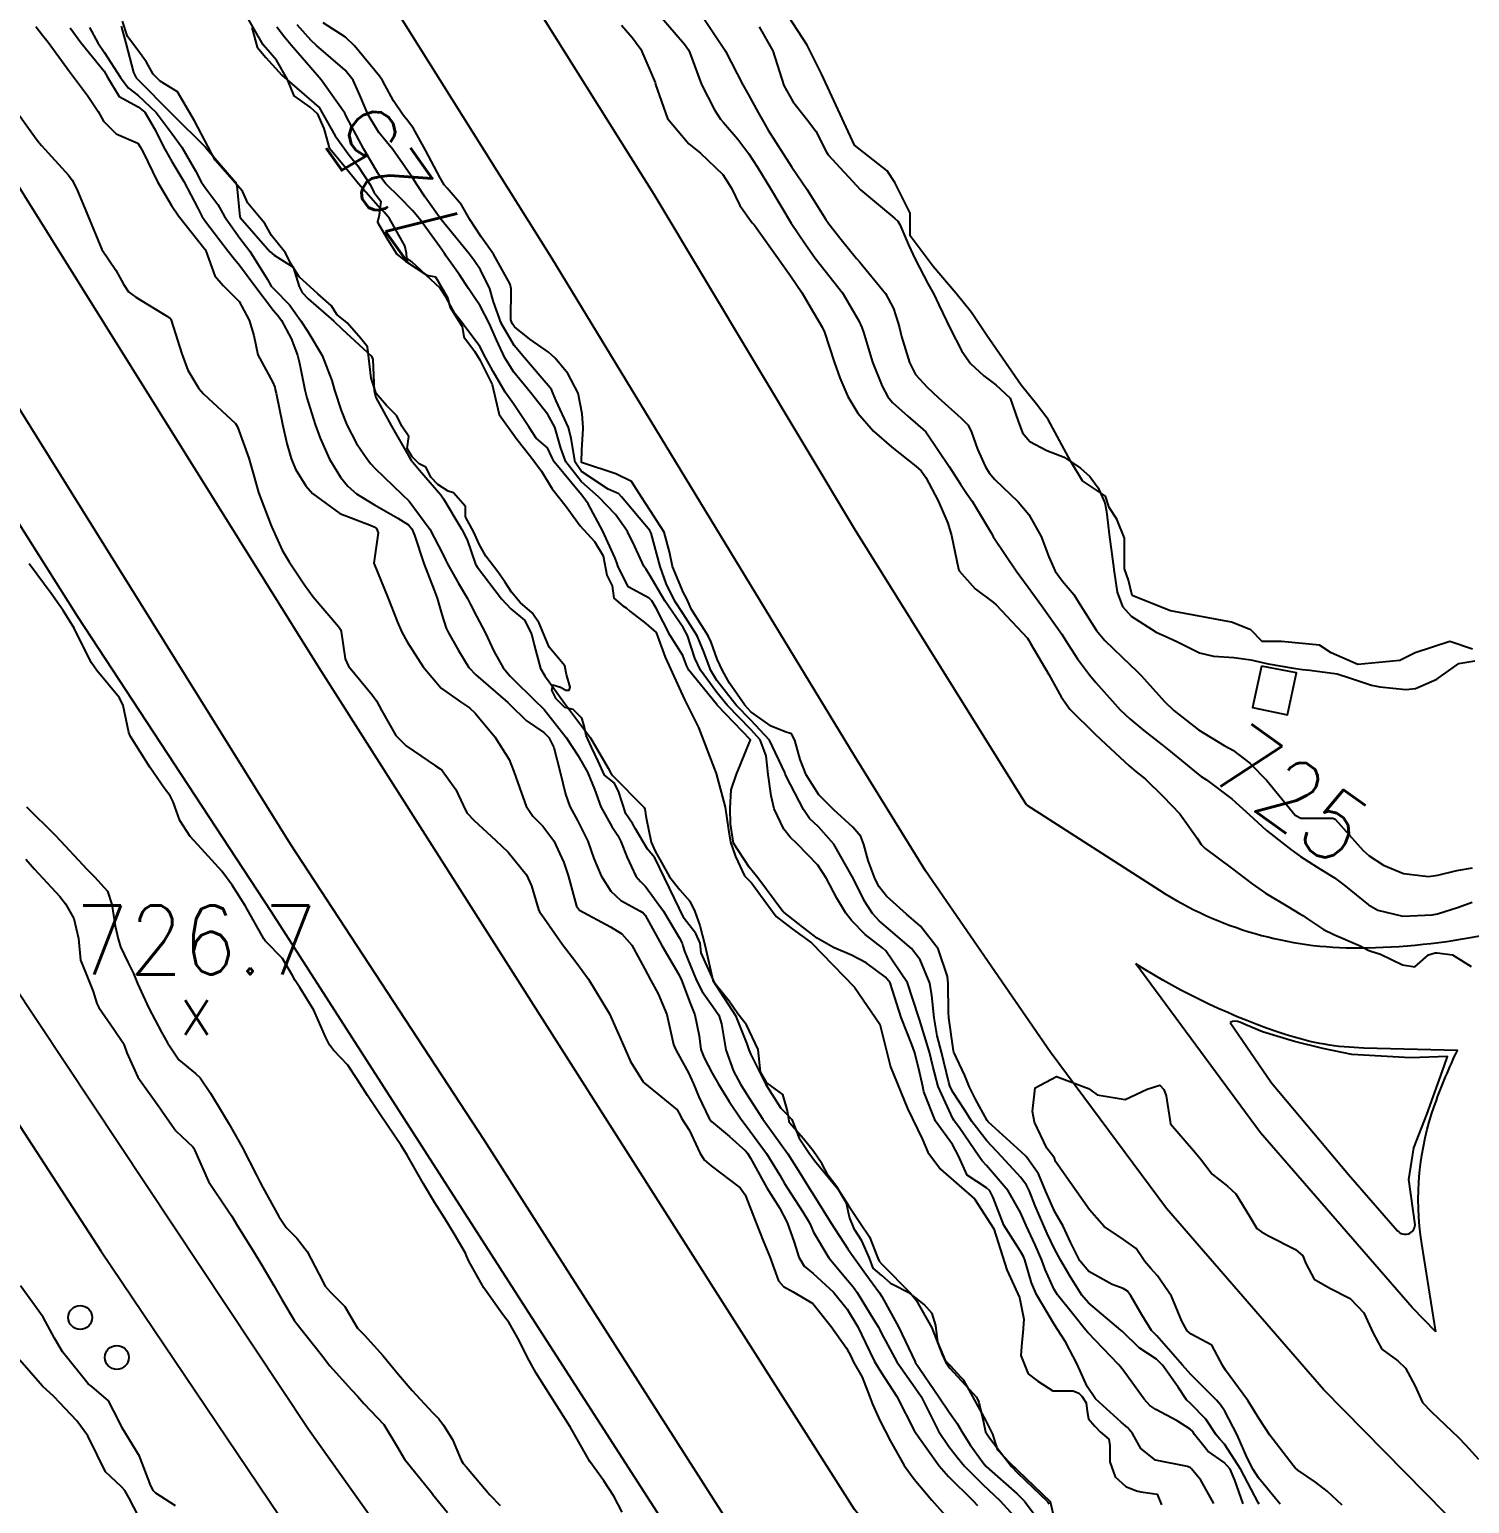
# Model space of a CAD drawing. Header units: metres. Extents: x 307586 to 320046, y 7427249 to 7434250.
# Drawn here: x 314497 to 314580.6, y 7432215.6 to 7432301.1 of the extents above; entities that cross this region are included whole.
import ezdxf
from ezdxf.enums import TextEntityAlignment as Align

# ---------------------------------------------------------------- set-up
doc = ezdxf.new("R2010")
doc.units = ezdxf.units.M
doc.header["$MEASUREMENT"] = 0
for name, color, linetype in [('Area Verde e Lazer', 45, 'Continuous'), ('Cotas', 45, 'Continuous'), ('Curvas de Nivel 1m', 11, 'Continuous'), ('Curvas de Nivel 5m', 15, 'Continuous'), ('Divisa', 42, 'FENCELINE2'), ('Edificações', 30, 'Continuous'), ('Hidrografia', 140, 'Continuous'), ('Linha Férrea', 20, 'Continuous'), ('Pontos Cotados', 45, 'Continuous'), ('Postes', 20, 'Continuous'), ('Vias Primárias', 230, 'Continuous'), ('Vias Secundárias', 230, 'Continuous')]:
    doc.layers.add(name, color=color, linetype=linetype)
doc.styles.add('Style-STANDARD', font='STANDARD.shx')
doc.linetypes.add('FENCELINE2', pattern='A,0.25,-0.1,[132,ltypeshp.shx,S=0.1,R=0,X=-0.1,Y=0],-0.1,1', length=1.45)

# ---------------------------------------------------------------- blocks, each defined once
blk = doc.blocks.new('ELVTXT_130')
at = {"layer": 'Pontos Cotados', "linetype": 'Continuous', "style": 'Style-STANDARD'}
for s, height, p in [('726.7', 4, (0, 4)), ('x', 3, (0, 0))]:
    blk.add_text(s, height=height, dxfattribs=at).set_placement(p, align=Align.MIDDLE_CENTER)

msp = doc.modelspace()

# ---------------------------------------------------------------- linework, layer by layer
at = {"layer": 'Area Verde e Lazer'}
msp.add_lwpolyline([(314566.716, 7432243.497), (314569.101, 7432239.981), (314573.572, 7432234.678), (314576.434, 7432231.4, 0.673682), (314577.449, 7432231.751), (314577.076, 7432234.383), (314577.375, 7432236.214), (314578.123, 7432238.158), (314579.133, 7432240.961), (314579.32, 7432241.522), (314577.188, 7432241.447), (314573.782, 7432241.639), (314572.099, 7432241.975), (314570.454, 7432242.387), (314568.584, 7432242.947), (314567.611, 7432243.358), (314567.275, 7432243.508, 0.222572)], format="xyb", close=True, dxfattribs=at)
msp.add_lwpolyline([(314566.716, 7432243.497), (314569.101, 7432239.981), (314573.572, 7432234.678), (314576.434, 7432231.4, 0.673682), (314577.449, 7432231.751), (314577.076, 7432234.383), (314577.375, 7432236.214), (314578.123, 7432238.158), (314579.133, 7432240.961), (314579.32, 7432241.522), (314577.188, 7432241.447), (314573.782, 7432241.639), (314572.099, 7432241.975), (314570.454, 7432242.387), (314568.584, 7432242.947), (314567.611, 7432243.358), (314567.275, 7432243.508, 0.222572)], format="xyb", close=True, dxfattribs=at)
at = {"layer": 'Curvas de Nivel 1m', "flags": 128}
for points, elevation in [([(314565.757, 7432215.569), (314565.006, 7432216.927), (314564.472, 7432217.588), (314564.411, 7432217.637), (314564.364, 7432217.663), (314564.232, 7432217.723), (314562.368, 7432218.087), (314561.518, 7432218.767), (314561.029, 7432219.63), (314560.742, 7432219.99), (314560.389, 7432220.288), (314558.895, 7432221.655), (314558.413, 7432222.357), (314557.832, 7432223.666), (314557.155, 7432224.963), (314556.691, 7432225.678), (314556.458, 7432226.034), (314555.459, 7432227.695), (314555.166, 7432228.376), (314554.777, 7432229.706), (314554.703, 7432229.905), (314554.508, 7432230.24), (314553.573, 7432231.72), (314552.945, 7432233.328), (314552.752, 7432233.728), (314552.555, 7432233.903), (314551.436, 7432234.622), (314550.935, 7432235.755), (314550.583, 7432236.405), (314549.599, 7432237.77), (314548.925, 7432239.472), (314548.856, 7432239.778), (314548.633, 7432240.795), (314548.373, 7432241.783), (314548.226, 7432242.207), (314547.607, 7432243.791), (314547.108, 7432245.377), (314546.958, 7432245.797), (314546.698, 7432246.128), (314545.573, 7432246.954), (314544.716, 7432247.395), (314543.668, 7432247.841), (314542.728, 7432248.389), (314541.889, 7432249.017), (314540.814, 7432249.879), (314540.774, 7432249.91), (314540.744, 7432249.944), (314539.292, 7432251.895), (314538.772, 7432252.513), (314537.877, 7432253.909), (314537.694, 7432255.021), (314537.672, 7432255.911), (314537.736, 7432257.004), (314538.04, 7432257.908), (314538.284, 7432258.47), (314538.863, 7432259.9), (314536.925, 7432261.92), (314536.884, 7432261.968), (314535.278, 7432263.945), (314535.153, 7432264.184), (314534.921, 7432264.793), (314534.185, 7432265.957), (314533.386, 7432267.536), (314533.12, 7432267.968), (314532.964, 7432268.126), (314531.762, 7432268.78), (314531.147, 7432269.998), (314531.111, 7432270.125), (314530.988, 7432270.476), (314530.29, 7432272.007), (314529.436, 7432273.607), (314529.122, 7432274.019), (314529.034, 7432274.121), (314527.458, 7432276.036), (314527.317, 7432276.299), (314527.061, 7432276.855), (314526.417, 7432277.407), (314525.986, 7432278.061), (314525.093, 7432279.411), (314524.611, 7432280.075), (314523.912, 7432281.285), (314523.477, 7432282.086), (314523.133, 7432282.731), (314522.119, 7432284.106), (314521.692, 7432284.646), (314521.168, 7432285.605), (314520.846, 7432286.123), (314519.188, 7432287.646), (314518.907, 7432287.861), (314518.874, 7432288.145), (314518.777, 7432288.568), (314517.895, 7432290.16), (314517.586, 7432290.524), (314517.23, 7432290.874), (314516.102, 7432292.181), (314515.258, 7432293.189), (314514.438, 7432294.198), (314514.095, 7432295.391), (314513.74, 7432296.206), (314513.297, 7432296.631), (314512.352, 7432297.273), (314511.969, 7432298.23), (314511.33, 7432299.349), (314510.562, 7432300.248), (314509.432, 7432302.19)], 724), ([(314533.58, 7432301.968), (314535.018, 7432300.281), (314535.262, 7432299.951), (314535.34, 7432299.781), (314536.016, 7432297.943), (314536.774, 7432296.46), (314537.115, 7432295.932), (314537.291, 7432295.724), (314538.127, 7432294.763), (314538.763, 7432293.908), (314539.261, 7432293.136), (314540.011, 7432291.892), (314541.223, 7432289.88), (314542.036, 7432288.692), (314542.62, 7432287.859), (314543.192, 7432287.125), (314544.19, 7432285.84), (314545.157, 7432284.228), (314545.33, 7432283.828), (314545.412, 7432283.565), (314545.939, 7432281.822), (314546.498, 7432280.427), (314546.824, 7432279.813), (314547.1, 7432279.476), (314547.984, 7432278.689), (314549.029, 7432277.781), (314549.082, 7432277.716), (314550.389, 7432275.767), (314551.043, 7432274.732), (314551.437, 7432274.154), (314551.72, 7432273.75), (314552.829, 7432271.909), (314552.924, 7432271.731), (314552.952, 7432271.681), (314553.002, 7432271.604), (314554.284, 7432269.717), (314554.973, 7432268.756), (314555.746, 7432267.702), (314556.938, 7432266.023), (314557.154, 7432265.687), (314557.844, 7432264.598), (314558.536, 7432263.666), (314558.906, 7432263.219), (314560.324, 7432261.646), (314560.878, 7432261.127), (314561.693, 7432260.45), (314562.756, 7432259.612), (314562.818, 7432259.567), (314562.862, 7432259.528), (314563.253, 7432259.212), (314564.846, 7432257.907), (314565.033, 7432257.777), (314565.331, 7432257.583), (314566.826, 7432256.453), (314567.823, 7432255.55), (314568.804, 7432254.664), (314570.236, 7432253.526), (314570.787, 7432253.132), (314571.767, 7432252.516), (314572.769, 7432251.893), (314573.31, 7432251.485), (314574.751, 7432250.316), (314575.289, 7432250.003), (314576.745, 7432249.662), (314578.436, 7432249.733), (314578.747, 7432249.797), (314579.969, 7432250.189), (314580.754, 7432250.483)], 726), ([(314497.352, 7432301.305), (314497.751, 7432300.808), (314498.077, 7432300.399), (314499.318, 7432298.69), (314499.549, 7432298.378), (314500.364, 7432297.308), (314500.981, 7432296.363), (314501.287, 7432295.812), (314502.015, 7432295.083), (314503.275, 7432294.526), (314503.424, 7432294.328), (314503.586, 7432294.009), (314504.398, 7432292.318), (314505.229, 7432290.914), (314505.647, 7432290.306), (314507.194, 7432288.356), (314507.228, 7432288.289), (314507.744, 7432286.84), (314508.231, 7432286.269), (314509.164, 7432285.338), (314509.751, 7432284.254), (314510.024, 7432283.367), (314510.253, 7432282.249), (314511.107, 7432280.687), (314511.229, 7432280.363), (314511.26, 7432280.238), (314511.308, 7432280.029), (314511.686, 7432278.231), (314511.937, 7432277.102), (314512.19, 7432276.223), (314512.443, 7432275.615), (314513.037, 7432274.638), (314513.414, 7432274.206), (314515.016, 7432273.04), (314516.835, 7432272.333), (314517.004, 7432272.26), (314517.132, 7432272.159), (314517.243, 7432271.915), (314516.983, 7432270.16), (314517.794, 7432268.152), (314518.352, 7432266.733), (314518.611, 7432266.143), (314518.927, 7432265.582), (314519.846, 7432264.131), (314520.895, 7432262.897), (314522.024, 7432262.103), (314522.547, 7432261.762), (314522.877, 7432261.449), (314524.02, 7432260.078), (314524.843, 7432258.753), (314525.114, 7432258.066), (314525.557, 7432256.795), (314525.836, 7432256.055), (314526.227, 7432255.468), (314526.801, 7432254.891), (314527.436, 7432254.034), (314528.022, 7432252.78), (314528.276, 7432252.025), (314528.745, 7432250.238), (314528.926, 7432250.018), (314530.733, 7432249.045), (314531.377, 7432248.638), (314531.969, 7432247.981), (314532.703, 7432246.621), (314533.046, 7432245.966), (314533.496, 7432245.15), (314533.99, 7432243.957), (314534.384, 7432242.216), (314534.495, 7432241.951), (314534.64, 7432241.698), (314535.25, 7432240.561), (314535.541, 7432239.936), (314535.863, 7432239.179), (314536.464, 7432237.922), (314536.6, 7432237.742), (314537.628, 7432236.869), (314538.575, 7432236.041), (314538.691, 7432235.899), (314538.854, 7432235.613), (314539.806, 7432233.887), (314540.536, 7432232.73), (314540.992, 7432231.873), (314541.385, 7432230.741), (314541.663, 7432229.863), (314541.979, 7432229.339), (314542.494, 7432228.922), (314543.678, 7432227.838), (314544.468, 7432226.846), (314545.095, 7432225.82), (314545.533, 7432224.903), (314546.052, 7432223.806), (314546.424, 7432223.207), (314547.346, 7432221.791), (314548.383, 7432219.78), (314549.814, 7432217.765), (314550.354, 7432217.141), (314551.775, 7432215.738), (314552.046, 7432215.45)], 727), ([(314499.351, 7432301.227), (314499.963, 7432300.374), (314501.318, 7432298.705), (314501.518, 7432298.357), (314502.198, 7432297.243), (314503.296, 7432296.636), (314503.68, 7432296.326), (314504.287, 7432295.315), (314504.764, 7432294.315), (314505.26, 7432293.464), (314505.957, 7432292.303), (314506.766, 7432290.756), (314507.007, 7432290.292), (314507.218, 7432289.99), (314508.535, 7432288.27), (314508.816, 7432287.891), (314509.185, 7432287.449), (314510.081, 7432286.251), (314511.159, 7432284.823), (314511.427, 7432284.508), (314511.621, 7432284.233), (314512.177, 7432283.185), (314512.56, 7432282.218), (314512.671, 7432281.77), (314512.982, 7432280.212), (314513.096, 7432279.745), (314513.58, 7432278.205), (314513.867, 7432277.4), (314514.404, 7432276.196), (314515.043, 7432275.154), (314515.469, 7432274.615), (314515.982, 7432274.176), (314517.024, 7432273.543), (314518.386, 7432272.773), (314519.006, 7432272.369), (314519.201, 7432272.138), (314519.355, 7432271.781), (314519.889, 7432270.131), (314520.49, 7432268.594), (314520.663, 7432268.123), (314520.943, 7432267.167), (314521.194, 7432266.375), (314521.312, 7432266.114), (314521.896, 7432265.079), (314522.501, 7432264.096), (314522.907, 7432263.663), (314524.767, 7432262.071), (314524.882, 7432261.955), (314525.833, 7432261.016), (314526.866, 7432260.319), (314527.139, 7432260.037), (314527.44, 7432259.451), (314527.804, 7432258.03), (314528.111, 7432256.736), (314528.368, 7432256.024), (314528.805, 7432255.21), (314529.405, 7432254.014), (314529.769, 7432253.02), (314530.186, 7432252.006), (314530.754, 7432251.108), (314531.33, 7432250.572), (314532.434, 7432249.975), (314532.631, 7432249.861), (314532.74, 7432249.728), (314533.7, 7432247.96), (314534.698, 7432246.27), (314534.842, 7432245.948), (314535.352, 7432244.613), (314535.63, 7432243.936), (314535.868, 7432242.718), (314535.975, 7432241.93), (314536.158, 7432241.447), (314536.629, 7432240.558), (314536.995, 7432239.916), (314537.62, 7432238.903), (314538.286, 7432237.903), (314538.597, 7432237.501), (314539.79, 7432235.888), (314540.56, 7432234.624), (314540.832, 7432234.152), (314541.006, 7432233.873), (314541.895, 7432232.497), (314542.286, 7432231.854), (314542.362, 7432231.693), (314542.518, 7432231.325), (314543.408, 7432229.841), (314544.49, 7432228.538), (314544.817, 7432228.155), (314545.049, 7432227.822), (314546.028, 7432226.238), (314546.293, 7432225.802), (314546.347, 7432225.697), (314546.45, 7432225.47), (314547.361, 7432223.791), (314548.411, 7432222.293), (314548.764, 7432221.776), (314549.153, 7432221.014), (314549.774, 7432219.766), (314550.374, 7432218.883), (314550.867, 7432218.252), (314551.29, 7432217.746), (314552.347, 7432216.684), (314553.353, 7432215.72), (314554.322, 7432214.655)], 726), ([(314502.321, 7432301.314), (314502.585, 7432300.341), (314503.026, 7432298.625), (314503.183, 7432298.332), (314503.24, 7432298.259), (314503.312, 7432298.191), (314505.169, 7432296.311), (314505.292, 7432296.187), (314507.212, 7432294.291), (314507.272, 7432294.227), (314508.949, 7432292.264), (314509.029, 7432292.051), (314509.2, 7432290.26), (314509.222, 7432290.214), (314510.943, 7432288.242), (314511.191, 7432288.035), (314512.3, 7432287.339), (314512.648, 7432286.218), (314512.819, 7432285.864), (314513.166, 7432285.5), (314514.653, 7432284.195), (314515.146, 7432283.742), (314516.854, 7432282.164), (314516.935, 7432281.977), (314517.013, 7432280.161), (314517.097, 7432279.761), (314517.984, 7432278.151), (314519.054, 7432276.284), (314519.145, 7432276.139), (314519.63, 7432275.551), (314520.868, 7432274.122), (314521.029, 7432273.892), (314522.103, 7432272.104), (314522.402, 7432271.504), (314522.895, 7432270.091), (314522.921, 7432270.03), (314522.981, 7432269.947), (314524.402, 7432268.076), (314524.947, 7432267.497), (314525.727, 7432266.845), (314526.132, 7432266.052), (314526.295, 7432265.418), (314526.666, 7432264.044), (314526.907, 7432263.618), (314528.062, 7432262.028), (314528.872, 7432260.95), (314529.575, 7432260.013), (314530.595, 7432258.253), (314530.732, 7432258.001), (314530.84, 7432257.836), (314532.681, 7432255.972), (314532.721, 7432255.88), (314532.807, 7432255.364), (314533.094, 7432253.967), (314533.314, 7432253.436), (314534.157, 7432251.956), (314534.755, 7432251.194), (314535.336, 7432250.528), (314535.619, 7432249.937), (314535.92, 7432249.117), (314536.227, 7432247.927), (314536.663, 7432245.951), (314536.676, 7432245.92), (314537.979, 7432243.907), (314538.648, 7432242.256), (314538.761, 7432241.899), (314538.862, 7432241.677), (314539.754, 7432239.889), (314540.609, 7432238.514), (314540.933, 7432238.202), (314541.263, 7432237.87), (314541.681, 7432236.769), (314542.308, 7432235.854), (314542.416, 7432235.697), (314542.569, 7432235.485), (314543.924, 7432233.836), (314544.538, 7432232.863), (314545.253, 7432231.819), (314545.761, 7432231.057), (314546.244, 7432229.804), (314546.332, 7432229.634), (314546.499, 7432229.444), (314548.141, 7432227.783), (314548.477, 7432227.374), (314549.385, 7432225.771), (314549.983, 7432224.219), (314550.206, 7432223.762), (314550.428, 7432223.436), (314551.982, 7432221.736), (314552.123, 7432221.457), (314552.388, 7432220.285), (314552.512, 7432219.729), (314552.731, 7432219.375), (314554.014, 7432217.713), (314554.358, 7432217.351), (314556.105, 7432215.683), (314556.208, 7432215.559)], 724), ([(314568.392, 7432215.539), (314568.334, 7432215.632), (314567.332, 7432217.55), (314566.377, 7432219.007), (314566.115, 7432219.299), (314565.898, 7432219.567), (314565.29, 7432220.474), (314564.401, 7432221.369), (314564.183, 7432221.592), (314563.696, 7432222.315), (314562.788, 7432223.606), (314562.436, 7432223.943), (314561.434, 7432224.616), (314560.452, 7432225.552), (314560.36, 7432225.641), (314558.476, 7432227.214), (314558.087, 7432227.664), (314557.422, 7432228.743), (314556.871, 7432229.676), (314556.51, 7432230.354), (314556.084, 7432231.252), (314555.887, 7432231.69), (314555.391, 7432232.846), (314555.048, 7432233.703), (314554.891, 7432234.04), (314554.561, 7432234.485), (314553.424, 7432235.721), (314552.586, 7432236.63), (314551.717, 7432237.743), (314551.277, 7432238.417), (314550.62, 7432239.432), (314550.458, 7432239.762), (314550.382, 7432240.006), (314549.94, 7432241.767), (314549.699, 7432242.727), (314549.514, 7432243.772), (314549.393, 7432245.065), (314549.274, 7432245.774), (314548.713, 7432247.126), (314548.209, 7432247.785), (314546.735, 7432249.04), (314546.327, 7432249.394), (314545.946, 7432249.812), (314545.473, 7432250.542), (314544.831, 7432251.829), (314544.765, 7432251.971), (314543.691, 7432253.841), (314542.803, 7432254.853), (314542.289, 7432255.339), (314541.926, 7432255.863), (314540.928, 7432257.792), (314540.882, 7432257.879), (314540.868, 7432257.905), (314540.844, 7432257.993), (314539.969, 7432259.889), (314538.874, 7432261.05), (314538.03, 7432261.909), (314536.904, 7432263.348), (314536.544, 7432263.926), (314536.099, 7432265.106), (314535.76, 7432265.938), (314534.952, 7432267.22), (314534.467, 7432267.955), (314533.967, 7432268.966), (314533.615, 7432269.964), (314533.084, 7432271.887), (314533.058, 7432271.969), (314533.004, 7432272.05), (314531.357, 7432273.995), (314531.206, 7432274.169), (314531.035, 7432274.251), (314530.598, 7432274.444), (314529.048, 7432275.48), (314528.674, 7432276.024), (314528.439, 7432277.399), (314528.279, 7432278.032), (314527.564, 7432279.575), (314527.388, 7432280.046), (314527.292, 7432280.234), (314527.107, 7432280.473), (314525.729, 7432282.064), (314525.134, 7432282.787), (314524.373, 7432284.078), (314523.934, 7432285.314), (314523.721, 7432286.085), (314523.184, 7432287.184), (314522.818, 7432287.724), (314522.528, 7432288.1), (314521.217, 7432289.695), (314520.884, 7432290.123), (314519.97, 7432291.398), (314519.482, 7432292.138), (314519.248, 7432292.495), (314518.091, 7432294.158), (314517.724, 7432294.61), (314517.283, 7432295.146), (314516.662, 7432296.176), (314516.175, 7432297.31), (314515.782, 7432298.185), (314515.322, 7432298.767), (314513.647, 7432300.207), (314513.346, 7432300.488), (314512.531, 7432301.399)], 726), ([(314569.61, 7432215.527), (314568.356, 7432217.062), (314568.042, 7432217.543), (314567.69, 7432218.226), (314567.119, 7432219.553), (314566.397, 7432220.937), (314566.144, 7432221.307), (314565.912, 7432221.567), (314564.425, 7432223.057), (314563.951, 7432223.595), (314562.45, 7432225.301), (314562.291, 7432225.452), (314562.138, 7432225.615), (314561.571, 7432226.519), (314560.939, 7432227.633), (314560.747, 7432227.898), (314560.487, 7432228.056), (314559.855, 7432228.28), (314558.497, 7432229.033), (314557.975, 7432229.665), (314557.447, 7432230.737), (314557.006, 7432231.675), (314556.535, 7432232.505), (314556.013, 7432233.688), (314555.586, 7432234.717), (314554.86, 7432235.706), (314554.577, 7432235.986), (314552.648, 7432237.73), (314552.604, 7432237.795), (314551.917, 7432239.042), (314551.571, 7432239.746), (314551.304, 7432240.424), (314550.668, 7432241.76), (314550.644, 7432241.851), (314550.382, 7432243.763), (314550.361, 7432244.079), (314550.342, 7432245.764), (314550.299, 7432246.164), (314549.748, 7432247.77), (314548.736, 7432249.075), (314547.91, 7432249.788), (314546.753, 7432250.824), (314546.325, 7432251.373), (314546.105, 7432251.81), (314545.699, 7432252.896), (314545.44, 7432253.82), (314545.268, 7432254.293), (314544.803, 7432254.835), (314543.692, 7432255.841), (314542.826, 7432256.714), (314542.088, 7432257.861), (314541.747, 7432258.762), (314541.427, 7432259.872), (314541.237, 7432260.244), (314540.868, 7432260.372), (314540.062, 7432260.697), (314538.879, 7432261.533), (314538.521, 7432261.904), (314537.63, 7432263.185), (314537.23, 7432263.917), (314536.92, 7432264.579), (314536.565, 7432265.561), (314536.398, 7432265.928), (314535.438, 7432267.46), (314535.213, 7432267.946), (314535.149, 7432268.131), (314534.968, 7432268.428), (314534.335, 7432269.956), (314534.146, 7432270.804), (314533.851, 7432271.962), (314533.022, 7432273.219), (314532.533, 7432273.978), (314531.952, 7432274.896), (314531.046, 7432275.342), (314529.093, 7432275.98), (314529.053, 7432276.003), (314529.044, 7432276.02), (314529.06, 7432276.733), (314529.137, 7432277.955), (314529.136, 7432278.019), (314529.085, 7432278.824), (314528.846, 7432280.024), (314528.245, 7432281.164), (314527.522, 7432282.044), (314527.128, 7432282.393), (314526.053, 7432283.147), (314525.15, 7432283.862), (314525.009, 7432284.071), (314524.949, 7432284.278), (314524.966, 7432286.072), (314524.9, 7432286.349), (314523.942, 7432288.083), (314523.208, 7432289.099), (314522.551, 7432290.1), (314522.078, 7432290.953), (314521.241, 7432291.912), (314521.077, 7432292.122), (314520.844, 7432292.529), (314519.984, 7432294.133), (314519.285, 7432295.386), (314518.967, 7432295.822), (314518.683, 7432296.149), (314518.127, 7432296.983), (314517.49, 7432298.167), (314517.317, 7432298.424), (314515.859, 7432300.185), (314515.348, 7432300.685), (314514.048, 7432301.511)], 727), ([(314531.357, 7432301.373), (314532.013, 7432300.654), (314532.497, 7432299.983), (314533.314, 7432298.054), (314533.335, 7432297.97), (314533.348, 7432297.934), (314534.039, 7432295.963), (314535.278, 7432294.497), (314535.944, 7432293.943), (314537.255, 7432292.721), (314537.751, 7432291.922), (314538.24, 7432290.922), (314538.954, 7432289.904), (314539.082, 7432289.763), (314539.22, 7432289.588), (314540.419, 7432287.888), (314541.187, 7432286.836), (314541.834, 7432285.87), (314542.325, 7432285.023), (314543.017, 7432283.852), (314543.149, 7432283.561), (314543.718, 7432281.844), (314544.05, 7432280.904), (314544.512, 7432279.836), (314545.093, 7432278.866), (314546.001, 7432277.821), (314547.069, 7432276.894), (314548.463, 7432275.789), (314548.774, 7432275.508), (314549.046, 7432275.121), (314549.75, 7432273.773), (314550.309, 7432272.472), (314550.526, 7432271.765), (314550.936, 7432269.808), (314550.952, 7432269.76), (314550.982, 7432269.701), (314551.899, 7432268.673), (314552.964, 7432267.874), (314553.129, 7432267.728), (314554.934, 7432265.791), (314554.993, 7432265.709), (314555.102, 7432265.537), (314556.174, 7432263.697), (314556.894, 7432262.391), (314557.407, 7432261.675), (314558.869, 7432260.222), (314559.485, 7432259.654), (314560.85, 7432258.384), (314561.26, 7432258.047), (314561.765, 7432257.626), (314562.828, 7432256.608), (314563.793, 7432255.6), (314564.799, 7432254.19), (314565.032, 7432253.823), (314565.262, 7432253.583), (314566.777, 7432252.468), (314567.98, 7432251.548), (314568.758, 7432251.005), (314570.049, 7432250.228), (314570.746, 7432249.797), (314570.921, 7432249.694), (314571.209, 7432249.513), (314572.127, 7432248.89), (314572.734, 7432248.608), (314574.268, 7432247.935), (314574.725, 7432247.686), (314574.882, 7432247.625), (314575.435, 7432247.459), (314576.714, 7432246.839), (314577.431, 7432246.714), (314578.22, 7432247.425), (314578.611, 7432247.534), (314578.724, 7432247.542), (314579.612, 7432247.411), (314580.713, 7432246.751)], 727), ([(314539.357, 7432301.293), (314540.154, 7432299.892), (314540.545, 7432298.674), (314540.802, 7432297.885), (314541.309, 7432296.96), (314542.175, 7432295.867), (314542.649, 7432295.222), (314543.274, 7432294.001), (314543.371, 7432293.849), (314545.243, 7432291.83), (314547.227, 7432290.176), (314547.415, 7432289.997), (314547.522, 7432289.806), (314548.041, 7432288.627), (314548.425, 7432287.792), (314549.181, 7432286.35), (314549.503, 7432285.777), (314549.79, 7432285.151), (314550.447, 7432283.767), (314551.133, 7432282.461), (314551.629, 7432281.752), (314552.397, 7432281.022), (314553.111, 7432280.504), (314553.942, 7432279.722), (314554.404, 7432278.403), (314554.651, 7432277.714), (314555.075, 7432277.209), (314556.067, 7432276.701), (314557.062, 7432276.298), (314558.015, 7432275.676), (314558.559, 7432275.178), (314559.042, 7432274.532), (314559.425, 7432273.656), (314559.528, 7432273.152), (314559.696, 7432271.653), (314559.819, 7432270.827), (314559.975, 7432269.65), (314560.143, 7432268.477), (314560.464, 7432267.645), (314560.955, 7432267.081), (314562.405, 7432266.154), (314562.937, 7432265.908), (314563.609, 7432265.603), (314564.927, 7432264.956), (314565.747, 7432264.76), (314566.924, 7432264.678), (314567.917, 7432264.549), (314568.921, 7432264.302), (314570.39, 7432264.053), (314570.918, 7432263.987), (314571.342, 7432263.939), (314572.915, 7432263.737), (314573.705, 7432263.482), (314574.907, 7432263.074), (314575.401, 7432262.969), (314576.903, 7432262.821), (314577.468, 7432262.878), (314578.716, 7432263.423), (314578.914, 7432263.573), (314579.997, 7432264.335), (314580.924, 7432264.49)], 724), ([(314496.197, 7432296.421), (314497.278, 7432294.927), (314497.501, 7432294.632), (314497.691, 7432294.404), (314499.247, 7432292.677), (314499.472, 7432292.378), (314499.744, 7432291.869), (314500.361, 7432290.369), (314501.193, 7432288.36), (314501.997, 7432287.164), (314502.448, 7432286.341), (314502.733, 7432285.901), (314503.166, 7432285.602), (314504.995, 7432284.471), (314505.153, 7432284.363), (314505.179, 7432284.335), (314505.192, 7432284.309), (314505.21, 7432284.251), (314505.827, 7432282.299), (314506.177, 7432281.357), (314506.814, 7432280.284), (314507.098, 7432279.976), (314508.946, 7432278.261), (314509.071, 7432278.063), (314509.73, 7432276.253), (314509.995, 7432275.299), (314510.28, 7432274.248), (314511.005, 7432272.388), (314511.064, 7432272.239), (314511.666, 7432270.906), (314512.077, 7432270.224), (314512.963, 7432268.89), (314513.453, 7432268.205), (314514.936, 7432266.471), (314515.05, 7432266.304), (314515.082, 7432266.188), (314515.327, 7432264.594), (314515.518, 7432264.181), (314516.888, 7432262.518), (314517.136, 7432262.157), (314517.455, 7432261.576), (314518.27, 7432260.146), (314518.854, 7432259.546), (314520.563, 7432258.397), (314520.834, 7432258.219), (314520.944, 7432258.118), (314521.739, 7432257.023), (314522.168, 7432256.1), (314522.38, 7432255.668), (314522.804, 7432255.21), (314524.058, 7432254.077), (314524.783, 7432253.383), (314525.858, 7432252.054), (314526.14, 7432251.433), (314526.546, 7432250.043), (314526.611, 7432249.912), (314526.74, 7432249.735), (314527.941, 7432248.028), (314528.708, 7432247.016), (314529.446, 7432246.012), (314530.673, 7432244), (314531.553, 7432241.986), (314531.891, 7432241.236), (314532.624, 7432240.043), (314532.695, 7432239.969), (314534.608, 7432238.419), (314534.772, 7432238.115), (314534.859, 7432237.946), (314535.312, 7432237.219), (314535.91, 7432235.93), (314536.158, 7432235.516), (314536.565, 7432235.176), (314538.257, 7432233.903), (314538.547, 7432233.486), (314539.16, 7432231.894), (314539.584, 7432230.817), (314539.97, 7432229.885), (314540.489, 7432228.503), (314540.777, 7432228.167), (314541.338, 7432227.867), (314542.473, 7432227.185), (314543.55, 7432225.839), (314544.44, 7432224.584), (314544.696, 7432224.086), (314544.827, 7432223.824), (314545.333, 7432222.903), (314545.765, 7432221.81), (314545.932, 7432221.34), (314546.389, 7432220.36), (314546.669, 7432219.797), (314546.988, 7432219.183), (314547.787, 7432217.786), (314548.351, 7432216.983), (314549.38, 7432215.77), (314550.323, 7432214.729)], 728), ([(314531.411, 7432215.071), (314530.916, 7432215.991), (314530.346, 7432216.885), (314529.52, 7432218.008), (314528.383, 7432220.02), (314527.114, 7432222.033), (314526.419, 7432223.128), (314525.904, 7432224.048), (314525.427, 7432225.039), (314524.843, 7432226.064), (314524.46, 7432226.571), (314523.364, 7432228.081), (314522.498, 7432229.645), (314522.365, 7432229.956), (314522.299, 7432230.093), (314521.646, 7432231.234), (314521.107, 7432232.111), (314520.536, 7432233.016), (314519.868, 7432234.127), (314518.921, 7432235.784), (314518.714, 7432236.139), (314518.575, 7432236.358), (314517.357, 7432238.152), (314516.609, 7432239.255), (314516.046, 7432240.169), (314515.478, 7432241.024), (314514.64, 7432241.889), (314514.406, 7432242.192), (314514.181, 7432242.664), (314513.494, 7432244.202), (314512.686, 7432245.53), (314512.409, 7432245.933), (314512.263, 7432246.216), (314511.677, 7432247.2), (314510.712, 7432248.19), (314510.672, 7432248.24), (314510.605, 7432248.351), (314509.526, 7432250.252), (314508.755, 7432251.464), (314508.15, 7432252.266), (314506.785, 7432253.784), (314506.318, 7432254.287), (314505.724, 7432255.218), (314505.328, 7432256.302), (314505.156, 7432256.644), (314504.821, 7432257.075), (314503.987, 7432258.318), (314502.859, 7432260.1), (314502.755, 7432260.332), (314502.433, 7432261.891), (314502.225, 7432262.34), (314500.906, 7432263.921), (314500.593, 7432264.363), (314500.248, 7432265.038), (314499.58, 7432266.374), (314498.943, 7432267.412), (314498.257, 7432268.387), (314496.979, 7432270.106)], 728), ([(314496.809, 7432256.016), (314498.461, 7432254.383), (314498.788, 7432254.038), (314500.334, 7432252.364), (314500.759, 7432251.943), (314501.519, 7432251.117), (314501.77, 7432250.345), (314501.972, 7432249.094), (314502.137, 7432248.339), (314502.265, 7432247.893), (314502.699, 7432246.986), (314503.023, 7432246.327), (314503.265, 7432245.746), (314503.912, 7432244.318), (314504.652, 7432242.94), (314504.996, 7432242.305), (314505.665, 7432241.326), (314506.625, 7432240.532), (314506.897, 7432240.277), (314507.496, 7432239.385), (314508.181, 7432238.264), (314508.586, 7432237.587), (314509.33, 7432236.252), (314510.18, 7432234.621), (314510.368, 7432234.242), (314510.548, 7432233.912), (314511.462, 7432232.226), (314511.893, 7432231.596), (314512.51, 7432230.968), (314513.112, 7432230.204), (314513.82, 7432228.859), (314514.164, 7432228.193), (314514.469, 7432227.83), (314515.292, 7432227.009), (314515.789, 7432226.17), (314516.035, 7432225.752), (314516.445, 7432225.337), (314517.521, 7432224.149), (314518.417, 7432223.064), (314519.218, 7432222.132), (314520.39, 7432220.846), (314520.75, 7432220.478), (314521.031, 7432220.11), (314521.555, 7432219.283), (314522.065, 7432218.094), (314522.164, 7432217.897), (314522.357, 7432217.674), (314523.724, 7432216.076), (314524.327, 7432215.452)], 728), ([(314496.771, 7432252.965), (314497.287, 7432252.395), (314498.747, 7432250.803), (314499.073, 7432250.377), (314499.571, 7432249.531), (314499.827, 7432248.369), (314499.954, 7432247.114), (314500.256, 7432246.364), (314500.682, 7432245.288), (314500.904, 7432244.586), (314501.017, 7432244.355), (314501.886, 7432243.11), (314502.403, 7432242.334), (314502.481, 7432242.172), (314502.637, 7432241.726), (314503.279, 7432240.323), (314504.596, 7432238.483), (314504.711, 7432238.308), (314505.486, 7432237.2), (314506.473, 7432236.282), (314506.517, 7432236.226), (314506.571, 7432236.099), (314507.379, 7432234.272), (314508.528, 7432232.567), (314508.731, 7432232.258), (314509.078, 7432231.693), (314509.973, 7432230.245), (314510.49, 7432229.397), (314511.174, 7432228.229), (314511.647, 7432227.405), (314512.358, 7432226.211), (314512.398, 7432226.156), (314512.452, 7432226.083), (314513.938, 7432224.195), (314514.424, 7432223.57), (314515.693, 7432222.171), (314516.027, 7432221.794), (314516.395, 7432221.382), (314517.57, 7432220.148), (314518.363, 7432218.842), (314518.763, 7432218.136), (314520.334, 7432216.218), (314520.366, 7432216.152), (314520.383, 7432216.119), (314521.267, 7432215.051)], 729), ([(314573.213, 7432215.481), (314572.345, 7432216.289), (314571.658, 7432216.806), (314570.632, 7432217.516), (314570.482, 7432217.636), (314570.365, 7432217.773), (314569.019, 7432219.534), (314568.392, 7432220.489), (314567.733, 7432221.547), (314566.429, 7432223.302), (314566.278, 7432223.562), (314565.639, 7432224.766), (314564.451, 7432225.392), (314564.213, 7432225.592), (314563.903, 7432226.154), (314563.299, 7432227.602), (314562.495, 7432228.779), (314562.096, 7432229.214), (314561.75, 7432229.621), (314561.261, 7432230.38), (314560.515, 7432230.894), (314559.391, 7432231.651), (314558.537, 7432232.625), (314557.803, 7432233.668), (314556.57, 7432235.424), (314556.503, 7432235.611), (314556.465, 7432235.682), (314556.068, 7432236.2), (314555.357, 7432237.699), (314555.227, 7432238.319), (314555.392, 7432239.698), (314556.63, 7432240.36), (314558.49, 7432239.661), (314558.622, 7432239.556), (314558.984, 7432239.292), (314560.617, 7432239.028), (314561.891, 7432239.621), (314562.625, 7432239.861), (314562.864, 7432239.608), (314563, 7432239.226), (314563.245, 7432237.604), (314564.58, 7432236.054), (314564.979, 7432235.584), (314565.673, 7432234.682), (314566.557, 7432233.984), (314567.048, 7432233.555), (314567.825, 7432232.256), (314568.252, 7432231.543), (314568.521, 7432231.339), (314568.941, 7432231.114), (314570.511, 7432230.324), (314570.934, 7432229.94), (314571.104, 7432229.511), (314571.578, 7432228.588), (314572.489, 7432228.078), (314573.671, 7432227.478), (314574.47, 7432226.637), (314575.019, 7432225.462), (314575.526, 7432224.536), (314576.437, 7432223.851), (314576.895, 7432223.435), (314577.425, 7432222.423), (314577.871, 7432221.425), (314578.398, 7432220.887), (314579.969, 7432219.404), (314580.379, 7432218.983), (314581.133, 7432218.151)], 728), ([(314505.477, 7432215.445), (314504.332, 7432216.169), (314504.188, 7432216.311), (314504.042, 7432216.607), (314503.385, 7432218.32), (314502.377, 7432219.965), (314502.193, 7432220.333), (314501.58, 7432221.527), (314500.618, 7432222.357), (314500.405, 7432222.519), (314498.902, 7432224.375), (314498.441, 7432225.169), (314497.789, 7432226.387), (314496.471, 7432228.206)], 729), ([(314503.595, 7432214.317), (314502.775, 7432215.879), (314502.52, 7432216.328), (314502.335, 7432216.541), (314501.405, 7432217.405), (314500.943, 7432218.351), (314500.37, 7432219.506), (314499.738, 7432220.366), (314498.397, 7432221.774), (314497.746, 7432222.387), (314496.425, 7432223.883)], 728)]:
    msp.add_lwpolyline(points, dxfattribs=dict(at, elevation=elevation))
at = {"layer": 'Curvas de Nivel 5m', "elevation": 725, "flags": 128}
for points in [[(314536.033, 7432301.943), (314537.343, 7432299.975), (314537.36, 7432299.947), (314537.372, 7432299.93), (314537.4, 7432299.871), (314538.417, 7432297.913), (314538.732, 7432297.333), (314539.297, 7432296.313), (314539.528, 7432295.898), (314539.892, 7432295.289), (314540.78, 7432293.885), (314541.262, 7432293.139), (314542.121, 7432291.867), (314542.56, 7432291.184), (314543.225, 7432290.1), (314543.396, 7432289.848), (314544.116, 7432288.939), (314545.015, 7432287.832), (314545.2, 7432287.617), (314546.698, 7432285.815), (314547.164, 7432284.942), (314547.436, 7432284.086), (314547.513, 7432283.805), (314547.634, 7432283.314), (314548.082, 7432281.796), (314548.44, 7432281.114), (314549.109, 7432280.376), (314549.752, 7432279.774), (314551.091, 7432278.564), (314551.488, 7432278.155), (314551.691, 7432277.751), (314552.036, 7432276.777), (314552.493, 7432275.738), (314552.708, 7432275.394), (314553.046, 7432275.017), (314554.394, 7432273.716), (314555.022, 7432272.969), (314555.737, 7432271.703), (314556.174, 7432270.515), (314556.546, 7432269.694), (314556.977, 7432269.113), (314557.627, 7432268.338), (314558.029, 7432267.674), (314558.942, 7432266.243), (314559.438, 7432265.655), (314560.919, 7432264.229), (314561.232, 7432263.952), (314561.55, 7432263.63), (314562.891, 7432262.127), (314563.432, 7432261.605), (314564.872, 7432260.483), (314566.36, 7432259.575), (314566.688, 7432259.399), (314566.86, 7432259.3), (314567.856, 7432258.553), (314568.843, 7432257.54), (314570.481, 7432255.523), (314570.811, 7432255.351), (314572.665, 7432255.346), (314572.811, 7432255.288), (314574.433, 7432253.474), (314574.788, 7432253.16), (314575.613, 7432252.625), (314576.773, 7432252.139), (314578.233, 7432251.966), (314578.772, 7432252.035), (314579.87, 7432252.316), (314580.779, 7432252.476)], [(314500.479, 7432301.241), (314500.954, 7432300.364), (314501.335, 7432299.815), (314502.276, 7432298.346), (314502.719, 7432297.751), (314503.303, 7432297.306), (314504.348, 7432296.319), (314505.281, 7432295.082), (314505.829, 7432294.304), (314506.629, 7432292.919), (314506.967, 7432292.293), (314507.239, 7432291.899), (314507.927, 7432290.976), (314508.315, 7432290.274), (314509.204, 7432289.015), (314509.793, 7432288.254), (314510.802, 7432286.618), (314511.033, 7432286.241), (314511.171, 7432286.077), (314512.081, 7432285.145), (314512.743, 7432284.216), (314513.144, 7432283.591), (314513.984, 7432282.201), (314514.548, 7432280.756), (314514.704, 7432280.194), (314515.085, 7432279.007), (314515.41, 7432278.185), (314515.976, 7432277.09), (314516.613, 7432276.167), (314516.815, 7432275.928), (314517.048, 7432275.669), (314518.637, 7432274.144), (314519.027, 7432273.749), (314520.234, 7432272.128), (314520.989, 7432270.68), (314521.17, 7432270.302), (314521.267, 7432270.116), (314521.881, 7432269.021), (314522.419, 7432268.098), (314522.6, 7432267.746), (314522.943, 7432267.086), (314523.476, 7432266.085), (314523.95, 7432265.053), (314524.493, 7432264.074), (314524.906, 7432263.602), (314526.472, 7432262.046), (314526.689, 7432261.851), (314526.879, 7432261.659), (314528.144, 7432260.027), (314528.852, 7432258.963), (314529.401, 7432258.014), (314529.804, 7432257.035), (314530.167, 7432256.006), (314530.802, 7432254.871), (314531.151, 7432254.349), (314531.32, 7432253.992), (314531.7, 7432253.065), (314532.204, 7432251.978), (314532.463, 7432251.678), (314532.757, 7432251.391), (314533.813, 7432249.959), (314534.727, 7432248.395), (314534.881, 7432248.104), (314534.93, 7432247.947), (314535.033, 7432247.63), (314535.727, 7432245.934), (314536.045, 7432245.288), (314536.678, 7432244.42), (314537.015, 7432243.917), (314537.175, 7432243.405), (314537.425, 7432241.912), (314537.879, 7432240.659), (314538.274, 7432239.903), (314538.617, 7432239.343), (314539.575, 7432237.89), (314540.582, 7432236.495), (314541.025, 7432235.873), (314541.626, 7432234.927), (314542.287, 7432233.854), (314542.547, 7432233.439), (314543.545, 7432231.84), (314544.508, 7432230.36), (314544.722, 7432230.044), (314544.875, 7432229.824), (314545.562, 7432228.883), (314546.346, 7432227.802), (314546.48, 7432227.591), (314547.477, 7432225.79), (314548.413, 7432223.801), (314548.424, 7432223.78), (314549.786, 7432221.766), (314550.394, 7432220.877), (314550.857, 7432220.223), (314551.134, 7432219.749), (314551.619, 7432218.985), (314552.365, 7432217.926), (314552.543, 7432217.728), (314554.339, 7432216.137), (314554.776, 7432215.703), (314555.437, 7432214.806)], [(314567.469, 7432215.549), (314566.979, 7432216.928), (314566.702, 7432217.557), (314566.367, 7432217.947), (314565.41, 7432218.611), (314564.645, 7432219.586), (314564.539, 7432219.742), (314564.386, 7432219.89), (314563.626, 7432220.362), (314562.397, 7432221.024), (314562.05, 7432221.266), (314561.707, 7432221.62), (314560.429, 7432223.398), (314560.235, 7432223.642), (314558.451, 7432225.497), (314558.313, 7432225.661), (314557.632, 7432226.502), (314556.684, 7432227.678), (314556.486, 7432227.998), (314555.971, 7432229.161), (314555.768, 7432229.691), (314555.392, 7432230.577), (314554.869, 7432231.705), (314554.534, 7432232.461), (314553.823, 7432233.717), (314552.568, 7432235.19), (314552.306, 7432235.47), (314552.118, 7432235.737), (314551.034, 7432237.315), (314550.699, 7432237.759), (314550.66, 7432237.815), (314550.604, 7432237.912), (314549.762, 7432239.769), (314549.442, 7432240.965), (314549.253, 7432241.774), (314548.671, 7432243.664), (314548.633, 7432243.78), (314548.612, 7432243.842), (314547.965, 7432245.787), (314546.721, 7432247.642), (314546.548, 7432247.803), (314545.522, 7432248.609), (314544.739, 7432249.392), (314544.392, 7432249.834), (314543.875, 7432250.716), (314543.271, 7432251.845), (314542.774, 7432252.616), (314541.558, 7432253.869), (314541.167, 7432254.245), (314540.801, 7432254.714), (314540.23, 7432255.886), (314540.062, 7432256.65), (314539.881, 7432257.89), (314539.767, 7432258.978), (314539.413, 7432259.894), (314538.869, 7432260.505), (314537.5, 7432261.914), (314536.894, 7432262.638), (314535.955, 7432263.934), (314535.628, 7432264.647), (314535.204, 7432265.946), (314534.94, 7432266.41), (314533.885, 7432267.961), (314532.978, 7432269.516), (314532.797, 7432269.788), (314532.666, 7432269.975), (314532.14, 7432271.128), (314531.708, 7432271.989), (314531.018, 7432272.982), (314530.026, 7432274.01), (314529.042, 7432274.88), (314528.143, 7432276.029), (314527.85, 7432276.822), (314527.49, 7432278.044), (314527.084, 7432278.781), (314526.085, 7432280.06), (314525.115, 7432281.249), (314524.585, 7432282.075), (314524.111, 7432283.107), (314523.674, 7432284.085), (314523.163, 7432285.095), (314522.762, 7432285.689), (314522.478, 7432286.1), (314521.96, 7432286.888), (314521.191, 7432287.974), (314521.089, 7432288.121), (314520.81, 7432288.513), (314519.63, 7432290.136), (314519.228, 7432290.626), (314518.474, 7432291.39), (314517.689, 7432292.163), (314517.251, 7432292.724), (314516.398, 7432294.179), (314515.381, 7432296.1), (314515.335, 7432296.19), (314515.294, 7432296.266), (314513.926, 7432298.204), (314513.323, 7432298.904), (314512.176, 7432300.228), (314511.8, 7432300.686), (314511.353, 7432301.257)]]:
    msp.add_lwpolyline(points, dxfattribs=at)
at = {"layer": 'Divisa'}
msp.add_lwpolyline([(314377.455, 7432549.457), (314387.582, 7432534.867), (314393.317, 7432520.941), (314398.379, 7432484.113), (314403.3, 7432454.191), (314405.563, 7432436.886), (314412.197, 7432414.437), (314419.7, 7432397.263), (314433.329, 7432372.332), (314447.994, 7432349.183), (314468.986, 7432315.834), (314499.773, 7432267.065), (314511.011, 7432249.95), (314526.486, 7432225.844), (314542.305, 7432201.291), (314545.43, 7432197.509), (314557.23, 7432183.475), (314578.221, 7432163.396), (314588.981, 7432153.264), (314601.244, 7432144.473)], dxfattribs=at)
at = {"layer": 'Edificações'}
msp.add_lwpolyline([(314568.53, 7432264.174), (314568.016, 7432261.776), (314570.041, 7432261.342), (314570.563, 7432263.779)], close=True, dxfattribs=at)
at = {"layer": 'Hidrografia'}
for points in [[(314556.457, 7432214.919), (314556.283, 7432215.67), (314553.911, 7432217.925), (314553.217, 7432218.676), (314552.928, 7432219.601), (314552.523, 7432220.411), (314551.247, 7432222.734), (314551.074, 7432222.907), (314550.495, 7432223.543), (314550.206, 7432223.832), (314549.743, 7432224.93), (314549.627, 7432225.913), (314549.396, 7432226.607), (314548.933, 7432227.127), (314548.124, 7432227.763), (314547.062, 7432228.297), (314546.99, 7432228.369), (314546.485, 7432228.801), (314545.98, 7432229.234), (314545.763, 7432229.811), (314545.331, 7432230.82), (314544.903, 7432231.476), (314544.615, 7432232.186), (314544.428, 7432232.997), (314544.178, 7432233.434), (314543.928, 7432233.87), (314543.367, 7432234.618), (314542.993, 7432235.304), (314542.493, 7432236.052), (314541.932, 7432236.738), (314541.121, 7432237.674), (314540.996, 7432238.36), (314540.74, 7432239.31), (314540.304, 7432239.622), (314539.804, 7432239.996), (314539.43, 7432240.62), (314539.305, 7432241.929), (314538.619, 7432243.363), (314538.12, 7432243.987), (314537.621, 7432244.735), (314536.81, 7432245.733), (314536.248, 7432246.98), (314535.999, 7432247.541), (314535.936, 7432248.102), (314535.687, 7432248.664), (314535.001, 7432249.537), (314533.311, 7432253.046), (314532.874, 7432253.545), (314532.188, 7432254.729), (314532.001, 7432255.041), (314531.626, 7432255.602), (314531.19, 7432256.912), (314530.94, 7432257.411), (314530.378, 7432257.847), (314530.004, 7432258.658), (314529.63, 7432259.468), (314529.318, 7432260.154), (314529.193, 7432260.715), (314529.068, 7432261.152), (314528.569, 7432261.651), (314528.07, 7432261.775), (314527.571, 7432262.274), (314527.321, 7432262.773), (314527.384, 7432263.085), (314527.82, 7432262.96), (314528.132, 7432262.773), (314528.32, 7432262.773), (314528.382, 7432262.96), (314528.167, 7432263.693), (314528.068, 7432264.19), (314527.173, 7432265.283), (314526.576, 7432266.675), (314526.178, 7432267.271), (314525.482, 7432267.868), (314524.985, 7432268.464), (314524.587, 7432269.061), (314524.189, 7432269.657), (314523.493, 7432270.552), (314523.095, 7432271.248), (314522.796, 7432271.944), (314522.299, 7432272.838), (314522.299, 7432273.435), (314521.603, 7432274.23), (314521.304, 7432274.329), (314520.708, 7432274.727), (314520.31, 7432275.125), (314520.011, 7432275.721), (314519.614, 7432275.92), (314519.216, 7432276.318), (314518.917, 7432276.815), (314519.017, 7432277.511), (314518.619, 7432278.107), (314518.321, 7432278.703), (314517.724, 7432279.3), (314517.127, 7432279.996), (314516.829, 7432280.89), (314516.622, 7432282.705), (314516.224, 7432283.202), (314515.429, 7432284.097), (314514.832, 7432284.594), (314514.533, 7432285.091), (314513.738, 7432285.787), (314512.644, 7432286.781), (314512.146, 7432287.576), (314511.848, 7432288.173), (314511.45, 7432288.67), (314511.052, 7432289.167), (314510.654, 7432289.862), (314510.257, 7432290.36), (314509.66, 7432291.055), (314509.361, 7432291.751), (314507.77, 7432293.541), (314506.576, 7432295.827), (314505.582, 7432297.517), (314504.573, 7432298.135), (314504.175, 7432298.533), (314503.777, 7432299.229), (314503.28, 7432299.925), (314502.683, 7432300.72), (314502.385, 7432301.615)], [(314509.902, 7432301.24), (314510.209, 7432300.114), (314510.722, 7432299.499), (314511.644, 7432298.475), (314513.81, 7432296.595), (314514.732, 7432294.957), (314515.552, 7432293.83), (314516.064, 7432293.216), (314516.782, 7432292.089), (314516.986, 7432291.68), (314517.396, 7432291.168), (314517.294, 7432290.348), (314517.191, 7432289.939), (314517.806, 7432288.915), (314518.319, 7432288.095), (314518.831, 7432287.686), (314520.06, 7432286.866), (314520.573, 7432286.764), (314521.29, 7432285.535), (314521.393, 7432285.023), (314522.11, 7432283.897), (314522.212, 7432283.282), (314522.827, 7432282.463), (314523.134, 7432281.951), (314523.852, 7432280.517), (314524.057, 7432279.698), (314524.262, 7432278.776), (314525.286, 7432277.342), (314526.106, 7432276.318), (314526.721, 7432275.499), (314527.336, 7432274.475), (314528.155, 7432273.451), (314528.975, 7432272.324), (314529.795, 7432271.403), (314530.307, 7432270.583), (314530.512, 7432269.457), (314530.819, 7432268.842), (314530.922, 7432268.125), (314531.437, 7432267.673), (314531.642, 7432267.57), (314531.847, 7432267.366), (314532.77, 7432266.649), (314533.384, 7432266.137), (314533.897, 7432264.703), (314535.024, 7432262.245), (314535.844, 7432260.606), (314536.868, 7432257.944), (314537.381, 7432255.998), (314537.585, 7432254.667), (314537.688, 7432253.95), (314537.995, 7432253.131), (314538.508, 7432252.004), (314538.917, 7432251.594), (314539.43, 7432250.878), (314540.352, 7432249.649), (314541.274, 7432248.932), (314542.401, 7432248.112), (314544.903, 7432245.552), (314546.36, 7432243.393), (314546.979, 7432240.917), (314547.97, 7432238.503), (314548.837, 7432236.708), (314549.147, 7432235.965), (314549.89, 7432234.974), (314551.869, 7432233.253), (314552.991, 7432231.51), (314553.739, 7432229.143), (314554.486, 7432227.524), (314554.735, 7432226.279), (314554.673, 7432225.469), (314554.611, 7432224.909), (314554.549, 7432224.162), (314554.985, 7432223.103), (314555.545, 7432222.667), (314556.418, 7432222.107), (314556.978, 7432222.107), (314557.352, 7432222.107), (314557.601, 7432222.107), (314557.913, 7432221.982), (314558.1, 7432221.795), (314558.349, 7432221.422), (314558.411, 7432220.923), (314558.474, 7432220.488), (314558.848, 7432220.052), (314559.159, 7432219.74), (314559.658, 7432219.304), (314559.72, 7432218.931), (314559.72, 7432218.744), (314559.72, 7432218.37), (314559.72, 7432217.997), (314560.031, 7432217.125), (314560.654, 7432216.564), (314561.278, 7432216.315), (314561.527, 7432216.253), (314562.468, 7432216.111), (314562.717, 7432215.488)], [(314580.79, 7432265.167), (314579.457, 7432265.611), (314577.458, 7432264.945), (314576.569, 7432264.501), (314574.126, 7432264.279), (314572.571, 7432264.945), (314571.904, 7432265.389), (314569.683, 7432265.611), (314568.572, 7432265.611), (314567.906, 7432266.277), (314566.795, 7432266.721), (314563.241, 7432267.388), (314562.13, 7432267.832), (314561.019, 7432268.276), (314560.797, 7432269.164), (314560.575, 7432269.83), (314560.575, 7432271.606), (314560.131, 7432272.716), (314559.686, 7432273.382), (314559.464, 7432274.048), (314558.132, 7432274.936), (314557.465, 7432276.046), (314556.132, 7432278.489), (314555.466, 7432279.377), (314554.577, 7432280.487), (314552.578, 7432283.373), (314551.689, 7432284.705), (314550.801, 7432285.815), (314549.468, 7432287.37), (314548.135, 7432289.146), (314548.135, 7432290.478), (314547.691, 7432291.366), (314547.246, 7432292.254), (314546.802, 7432292.92), (314544.903, 7432294.407), (314542.974, 7432298.564), (314542.142, 7432300.226), (314541.073, 7432301.889)]]:
    msp.add_lwpolyline(points, dxfattribs=at)
at = {"layer": 'Linha Férrea'}
for points in [[(314413.461, 7432373.917), (314423.164, 7432355.849), (314432.146, 7432340.425), (314443.127, 7432322.457), (314453, 7432306.435), (314464.255, 7432288.576), (314474.128, 7432272.709), (314481.837, 7432260.177), (314490.819, 7432246.094), (314501.13, 7432230.239), (314512.721, 7432213.043), (314525.642, 7432195.464), (314544.903, 7432171.898), (314549.358, 7432166.887), (314564.477, 7432151.187), (314580.914, 7432136.068), (314597.037, 7432122.737), (314615.345, 7432108.962), (314632.188, 7432097.251), (314643.883, 7432089.99)], [(314418.884, 7432372.174), (314427.447, 7432356.197), (314437.141, 7432340.132), (314448.139, 7432322.057), (314455.562, 7432310.176), (314469.098, 7432288.526), (314481.579, 7432268.271), (314495.902, 7432245.916), (314513.193, 7432219.895), (314525.672, 7432202.34), (314538.775, 7432185.835), (314544.903, 7432178.253), (314552.444, 7432169.737), (314567.414, 7432154.192), (314583.676, 7432139.234), (314599.639, 7432126.036), (314617.807, 7432112.365), (314634.496, 7432100.762), (314645.987, 7432093.627), (314667.029, 7432082.314)]]:
    msp.add_lwpolyline(points, dxfattribs=at)
at = {"layer": 'Postes'}
for centre in [(314499.937, 7432226.37), (314502.058, 7432224.053)]:
    msp.add_circle(centre, 0.694, dxfattribs=at)
at = {"layer": 'Vias Primárias'}
for points in [[(314554.884, 7432256.119), (314544.903, 7432272.151), (314533.267, 7432291.545), (314518.437, 7432315.19), (314506.233, 7432334.943), (314483.557, 7432372.034), (314473.765, 7432388.469, -0.053021), (314461.924, 7432414.193, -0.058133), (314457.262, 7432436.138), (314456.398, 7432443.346), (314455.902, 7432452.775), (314455.999, 7432460.401), (314456.999, 7432471.499), (314457.999, 7432478.504), (314458.356, 7432480.551), (314459.927, 7432487.031), (314464.065, 7432500.956), (314470.087, 7432516.572), (314475.78, 7432530.701), (314482.595, 7432544.029), (314493.476, 7432561.889), (314508.241, 7432585.552), (314519.125, 7432605.521)], [(314554.884, 7432256.119), (314544.903, 7432272.151), (314533.267, 7432291.545), (314518.437, 7432315.19), (314506.233, 7432334.943), (314483.557, 7432372.034), (314473.765, 7432388.469, -0.053021), (314461.924, 7432414.193, -0.058133), (314457.262, 7432436.138), (314456.398, 7432443.346), (314455.902, 7432452.775), (314455.999, 7432460.401), (314456.999, 7432471.499), (314457.999, 7432478.504), (314458.356, 7432480.551), (314459.927, 7432487.031), (314464.065, 7432500.956), (314470.087, 7432516.572), (314475.78, 7432530.701), (314482.595, 7432544.029), (314493.476, 7432561.889), (314508.241, 7432585.552), (314519.125, 7432605.521)], [(314649.792, 7432127.075), (314640.151, 7432131.892), (314630.372, 7432137.18), (314620.225, 7432143.297), (314609.345, 7432150.168), (314599.061, 7432158, -0.040657), (314589.547, 7432165.494, 0.002106), (314583.416, 7432171.14, -0.018118), (314574.404, 7432179.989, -0.011043), (314566.724, 7432188.464, -0.004191), (314561.035, 7432195.14), (314544.903, 7432215.225), (314513.817, 7432264.071), (314476.388, 7432324.008), (314437.833, 7432387.034)], [(314649.792, 7432127.075), (314640.151, 7432131.892), (314630.372, 7432137.18), (314620.225, 7432143.297), (314609.345, 7432150.168), (314599.061, 7432158, -0.040657), (314589.547, 7432165.494, 0.002106), (314583.416, 7432171.14, -0.018118), (314574.404, 7432179.989, -0.011043), (314566.724, 7432188.464, -0.004191), (314561.035, 7432195.14), (314544.903, 7432215.225), (314513.817, 7432264.071), (314476.388, 7432324.008), (314437.833, 7432387.034)], [(314438.865, 7432372.115), (314457.219, 7432342.084), (314486.027, 7432295.72), (314512.129, 7432253.853), (314523.386, 7432236.666), (314539.316, 7432211.731), (314544.903, 7432204.119), (314555.976, 7432190.902, 0.004191), (314561.737, 7432184.142, 0.011043), (314569.613, 7432175.45, 0.018118), (314578.965, 7432166.266, -0.002106), (314585.056, 7432160.658, 0.039982), (314595.229, 7432152.622), (314605.576, 7432144.742), (314616.759, 7432137.68), (314627.096, 7432131.448), (314637.106, 7432126.036), (314646.951, 7432121.116)], [(314438.865, 7432372.115), (314457.219, 7432342.084), (314486.027, 7432295.72), (314512.129, 7432253.853), (314523.386, 7432236.666), (314539.316, 7432211.731), (314544.903, 7432204.119), (314555.976, 7432190.902, 0.004191), (314561.737, 7432184.142, 0.011043), (314569.613, 7432175.45, 0.018118), (314578.965, 7432166.266, -0.002106), (314585.056, 7432160.658, 0.039982), (314595.229, 7432152.622), (314605.576, 7432144.742), (314616.759, 7432137.68), (314627.096, 7432131.448), (314637.106, 7432126.036), (314646.951, 7432121.116)]]:
    msp.add_lwpolyline(points, format="xyb", dxfattribs=at)
for points in [[(314650.075, 7432161.859), (314642.028, 7432165.822), (314632.932, 7432171.417), (314622.187, 7432178.546), (314612.391, 7432185.54), (314600.832, 7432194.769), (314591.502, 7432202.811), (314579.239, 7432214.963), (314572.126, 7432222.19), (314563.017, 7432232.7), (314556.253, 7432241.792), (314549.018, 7432252.295), (314544.903, 7432258.972), (314527.312, 7432287.866), (314512.494, 7432311.491), (314500.269, 7432331.278), (314477.563, 7432368.417)], [(314650.075, 7432161.859), (314642.028, 7432165.822), (314632.932, 7432171.417), (314622.187, 7432178.546), (314612.391, 7432185.54), (314600.832, 7432194.769), (314591.502, 7432202.811), (314579.239, 7432214.963), (314572.126, 7432222.19), (314563.017, 7432232.7), (314556.253, 7432241.792), (314549.018, 7432252.295), (314544.903, 7432258.972), (314527.312, 7432287.866), (314512.494, 7432311.491), (314500.269, 7432331.278), (314477.563, 7432368.417)], [(314578.656, 7432225.534), (314577.27, 7432226.942), (314568.477, 7432237.088), (314561.238, 7432246.894)], [(314578.656, 7432225.534), (314577.27, 7432226.942), (314568.477, 7432237.088), (314561.238, 7432246.894)]]:
    msp.add_lwpolyline(points, dxfattribs=at)
at = {"layer": 'Vias Secundárias'}
for points in [[(314554.884, 7432256.119), (314562.601, 7432251.174, 0.145408), (314574.214, 7432247.821, 0.048597), (314581.569, 7432248.595), (314587.389, 7432250.923), (314601.583, 7432258.532), (314638.9, 7432278.027), (314660.737, 7432287.586, -0.064938), (314674.93, 7432291.713), (314695.606, 7432295.462), (314706.702, 7432297.525), (314712.773, 7432298.048)], [(314554.884, 7432256.119), (314562.601, 7432251.174, 0.145408), (314574.214, 7432247.821, 0.048597), (314581.569, 7432248.595), (314587.389, 7432250.923), (314601.583, 7432258.532), (314638.9, 7432278.027), (314660.737, 7432287.586, -0.064938), (314674.93, 7432291.713), (314695.606, 7432295.462), (314706.702, 7432297.525), (314712.773, 7432298.048)], [(314578.656, 7432225.534), (314577.839, 7432230.65, -0.127378), (314578.613, 7432238.775, -0.023305), (314579.903, 7432241.87), (314574.476, 7432242.006, -0.072432), (314569.96, 7432242.78, -0.063311), (314561.238, 7432246.894, -1.007441)], [(314578.656, 7432225.534), (314577.839, 7432230.65, -0.127378), (314578.613, 7432238.775, -0.023305), (314579.903, 7432241.87), (314574.476, 7432242.006, -0.072432), (314569.96, 7432242.78, -0.063311), (314561.238, 7432246.894, -1.007441)]]:
    msp.add_lwpolyline(points, format="xyb", dxfattribs=at)

# ---------------------------------------------------------------- block references
at = {"layer": 'Pontos Cotados', "linetype": 'Continuous'}
msp.add_blockref('ELVTXT_130', (314506.673, 7432244.28, 726.74), dxfattribs=at)

# ---------------------------------------------------------------- texts
at = {"layer": 'Cotas', "style": 'Style-STANDARD'}
for rotation, p in [(125.45308, (314518.114, 7432292.216, 725)), (324.52766, (314570.231, 7432256.726, 725))]:
    msp.add_text('725', height=4, rotation=rotation, dxfattribs=at).set_placement(p, align=Align.MIDDLE_CENTER)

doc.saveas('drawing.dxf')
